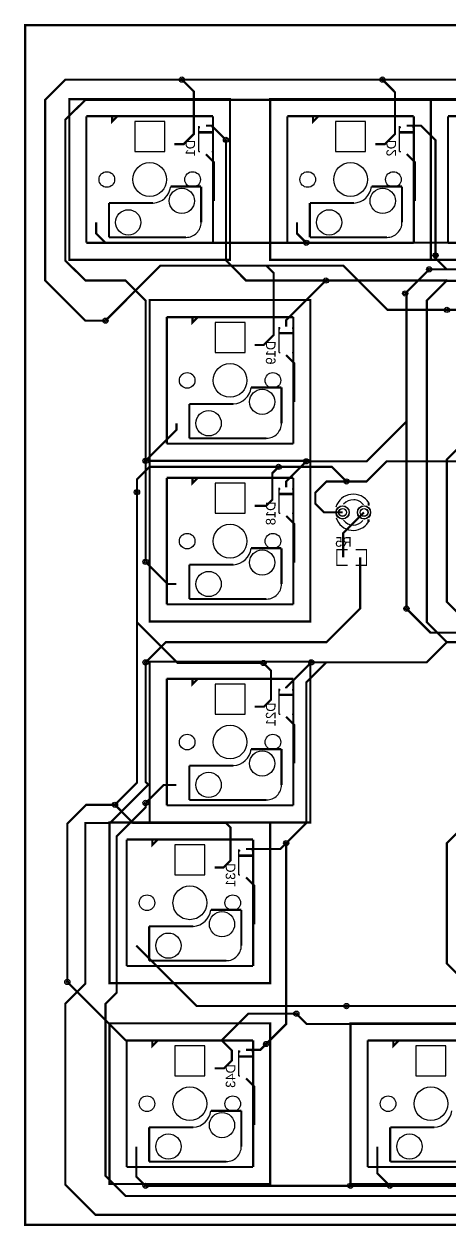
# Model space of a CAD drawing. Extents: x -38 to 13910, y -467 to 6521.
# Drawn here: x 373.9 to 424.4, y 200.2 to 342.7 of the extents above; entities that cross this region are included whole.
import ezdxf

# ---------------------------------------------------------------- set-up
doc = ezdxf.new("R2010")
doc.units = 0
doc.header["$MEASUREMENT"] = 0
for name, color, linetype, true_color in [('BoardOutLine', 6, 'Continuous', 0xff00ff), ('BottomLayer', 5, 'Continuous', 0x0000ff), ('BottomSilkLayer', 7, 'Continuous', 0x66cc33), ('BottomSolderMaskLayer', 7, 'Continuous', 0xaa00ff), ('Document', 7, 'Continuous', 0xffffff), ('Hole', 7, 'Continuous', 0x222222), ('Multi-Layer', 7, 'Continuous', 0xc0c0c0), ('TopLayer', 1, 'Continuous', 0xff0000), ('TopSilkLayer', 7, 'Continuous', 0xffcc00), ('TopSolderMaskLayer', 7, 'Continuous', 0x800080)]:
    doc.layers.add(name, color=color, linetype=linetype, true_color=true_color)

msp = doc.modelspace()

# ---------------------------------------------------------------- linework, layer by layer
at = {"layer": 'BoardOutLine', "const_width": 0.254000508001016}
msp.add_lwpolyline([(373.9818182233721, 340.834820651231), (373.9818182233721, 342.5315440446777), (728.7976678550714, 342.5315440446777), (728.7976678550714, 200.3369796555489), (373.9818182233721, 200.3369796555489), (373.9818182233721, 340.834820651231)], close=True, dxfattribs=at)
at = {"layer": 'BottomLayer', "const_width": 0.254000508001016}
for points in [[(392.5690419978196, 336.0726159268215), (393.989082637901, 334.6525752867403), (393.989082637901, 329.6302486420868), (392.7854758306871, 328.4266418348734), (391.672699605135, 328.4266418348734)], [(416.3434895467146, 336.0726159268215), (417.8411019419395, 334.5750035315968), (417.8411019419395, 329.6302486420868), (416.6374951347259, 328.4266418348734), (415.484993229722, 328.4266418348734)], [(397.793756247248, 328.9286992389882), (396.1012492622342, 330.621206224002), (395.4123490844338, 330.621206224002)], [(422.6414575426509, 315.2290294396485), (422.6414575426509, 328.8802105420109), (420.9004364606085, 330.6212316240531), (419.2253793104942, 330.6212316240531)], [(395.4123490844338, 327.2363954543805), (396.3717090031537, 326.2770355356608), (396.3717090031537, 321.6956283728464)], [(419.225404710545, 327.2363954543805), (420.1840026277409, 326.2777975371846), (420.1840026277409, 321.6956283728464)], [(407.3193848985054, 316.7301724419344), (383.5059228715813, 316.7301724419344), (382.4016810630976, 317.8344142504181), (382.4016810630976, 319.1556232928363)], [(407.3193848985054, 316.7301724419344), (406.2139746876851, 317.835582652755), (406.2139746876851, 319.1556232928363)], [(423.9916226429809, 308.7784833385563), (416.9410257417871, 308.7784833385563), (411.6905812408979, 314.0289278394453), (411.6905812408979, 314.0289278394453), (390.0379015355388, 314.0289278394453), (383.5059228715813, 307.496949175488)], [(402.5639873877105, 314.0289278394453), (403.4398827395009, 313.1530324876546), (403.4398827395009, 305.7782293380483), (402.2754936107228, 304.6138402092699), (401.1974646546651, 304.6138402092699)], [(421.8914448426253, 313.5788897393691), (419.0412035421427, 310.7286484388865), (419.0412035421427, 310.7286484388865)], [(409.6449627496611, 312.2597635011166), (404.9376221349798, 307.5524228864354), (404.9376221349798, 306.808150597891)], [(404.9376221349798, 303.4233398282693), (405.8964740526837, 302.4644879105654), (405.8964740526837, 297.8828267472431)], [(388.2685339968036, 290.8899895615687), (391.9264461126279, 294.5479016773929), (391.9264461126279, 295.342821667233)], [(407.3189784976926, 290.8278102372101), (404.9376221349798, 288.4464538744974), (404.9376221349798, 287.7576044967986)], [(441.8431339460035, 290.9262608341114), (441.744073747883, 290.8272006359909), (416.8444039485435, 290.8272006359909), (414.4618791834939, 288.4472158760213), (412.0818944235245, 288.4472158760213)], [(404.0399335396025, 290.1769085354069), (399.989590638917, 290.1769085354069), (393.3890318377992, 290.1769085354069), (388.738638137012, 290.1769085354069), (387.238511136758, 288.6767815351527), (387.238511136758, 287.1766545348987)], [(404.0399335396025, 290.1769085354069), (403.2898700394758, 289.4268450352797), (403.2898700394758, 286.2765783347463), (402.5773478144313, 285.5640561097021), (401.1974646546651, 285.5640561097021)], [(412.0815896229149, 288.4465046745991), (409.7002840603036, 288.4465046745991), (408.3903018403391, 287.1365224546346), (408.3903018403391, 285.8265402346701), (409.4401875401106, 284.7766545348986), (411.6206295009947, 284.7766545348986)], [(414.1606345810048, 284.7766545348986), (411.6963216523789, 282.3123416062729), (411.6963216523789, 279.4355318526532)], [(404.9376221349798, 284.3727937271772), (405.8964740526837, 283.4139418094733), (405.8964740526837, 278.833042647675)], [(388.2685339968036, 267.0147546110989), (390.6498395594149, 269.3960601737099), (409.7002840603036, 269.3960601737099), (413.6965756528868, 273.3923517662934), (413.6965756528868, 279.4355318526532)], [(388.2685339968036, 278.9212824241545), (390.8967788532932, 276.2930375676647), (391.9264461126279, 276.2930375676647)], [(419.1912162421679, 273.3754861325619), (422.0414575426507, 270.5252448320794), (426.5418385434127, 270.5252448320794)], [(402.2397811392977, 266.9249400314698), (403.1398573394501, 266.0248638313174), (403.1398573394501, 262.5745717307332), (402.3167940933238, 261.7515084846068), (401.1974646546651, 261.7515084846068)], [(407.9109520816396, 267.0146530108957), (404.9376221349798, 264.0413230642359), (404.9376221349798, 263.9445488706874)], [(404.9376221349798, 260.5597381010657), (405.8964740526837, 259.600886183362), (405.8964740526837, 255.0204950225798)], [(388.2685339968036, 250.3456156728209), (390.4034082665521, 252.4804899425694), (391.9264461126279, 252.4804899425694)], [(384.6351075299506, 250.123517628625), (386.7943150483657, 247.9643101102099), (397.793756247248, 247.9643101102099), (398.3394509386374, 247.4186154188203), (398.3394509386374, 243.5229588275074), (397.5179624956606, 242.7014703845305), (396.4352091301539, 242.7014703845305)], [(404.9376729350815, 245.5830045475986), (404.248671157078, 244.8940027695953), (400.1751126099607, 244.8940027695953)], [(400.1751126099607, 241.5091919999736), (401.1342185281728, 240.5500860817617), (401.1342185281728, 235.9704569225037)], [(412.0815896229149, 226.2714983245864), (394.3231441060238, 226.2714983245864), (387.1641905881168, 233.4304518424933)], [(378.9878126353608, 229.1217396250688), (385.8883968365292, 222.2211554239004), (397.2893620384598, 222.2211554239004), (398.489463638663, 221.0210538236972), (398.489463638663, 219.820952223494), (397.5574341746037, 218.8889227594352), (396.4352091301539, 218.8889227594352)], [(397.2889048375453, 222.2216634249166), (400.4385111367578, 225.3712697241292), (406.1408225413807, 225.3712697241292)], [(402.5563673724703, 221.7699489214874), (401.8673655944667, 221.0809471434841), (400.1751126099607, 221.0809471434841)], [(400.1751126099607, 217.6961363738624), (401.1342185281728, 216.7370304556505), (401.1342185281728, 212.1579092974084)], [(388.2685339968036, 204.9696949209795), (387.1641905881168, 206.0740383296663), (387.1641905881168, 209.6179042173981)], [(417.2230933059222, 204.9696949209795), (415.7389937377231, 206.4537944891786), (415.7389937377231, 209.6179042173981)]]:
    msp.add_lwpolyline(points, dxfattribs=at)
at = {"layer": 'BottomSilkLayer', "const_width": 0.254000508001016}
for points in [[(384.3065832729021, 331.7287754391405), (384.9415845429046, 331.7287754391405), (384.3065832729021, 331.0937741691382), (384.3065832729021, 331.7287754391405)], [(408.1190038977436, 331.7287754391405), (408.7540051677461, 331.7287754391405), (408.1190038977436, 331.0937741691382), (408.1190038977436, 331.7287754391405)], [(393.8315515228387, 307.9158722133341), (394.4665527928412, 307.9158722133341), (393.8315515228387, 307.2808709433316), (393.8315515228387, 307.9158722133341)], [(393.8315515228387, 288.8660627137151), (394.4665527928412, 288.8660627137151), (393.8315515228387, 288.2310614437124), (393.8315515228387, 288.8660627137151)], [(393.8315515228387, 265.0535658887216), (394.4665527928412, 265.0535658887216), (393.8315515228387, 264.4185646187188), (393.8315515228387, 265.0535658887216)], [(389.069092797921, 246.0034769885438), (389.7040940679237, 246.0034769885438), (389.069092797921, 245.368475718541), (389.069092797921, 246.0034769885438)], [(389.069092797921, 222.1910309636514), (389.7040940679237, 222.1910309636514), (389.069092797921, 221.5560296936492), (389.069092797921, 222.1910309636514)], [(417.6439975477308, 222.1910309636514), (418.2789988177333, 222.1910309636514), (417.6439975477308, 221.5560296936492), (417.6439975477308, 222.1910309636514)]]:
    msp.add_lwpolyline(points, close=True, dxfattribs=at)
at = {"layer": 'BottomSilkLayer'}
for points, const_width in [([(394.6573071743501, 330.5087093990085), (394.546258152252, 330.5087093990085), (394.546258152252, 330.3348714513327)], 0.152), ([(394.6573071743501, 330.5087093990085), (394.6573071743501, 330.5087093990085), (394.6573071743501, 330.3348714513327)], 0.152), ([(396.167594194924, 330.5087093990085), (396.167594194924, 330.5087093990085), (396.167594194924, 330.3348714513327)], 0.152), ([(396.2786432170219, 330.3348714513327), (396.2786432170219, 330.5087093990085), (396.167594194924, 330.5087093990085)], 0.152), ([(418.4703628004611, 330.5087093990085), (418.359313778363, 330.5087093990085), (418.359313778363, 330.3348714513327)], 0.152), ([(418.4703628004611, 330.5087093990085), (418.4703628004611, 330.5087093990085), (418.4703628004611, 330.3348714513327)], 0.152), ([(419.9806498210351, 330.5087093990085), (419.9806498210351, 330.5087093990085), (419.9806498210351, 330.3348714513327)], 0.152), ([(420.0916988431334, 330.3348714513327), (420.0916988431334, 330.5087093990085), (419.9806498210351, 330.5087093990085)], 0.152), ([(394.546258152252, 330.3348714513327), (394.546258152252, 330.3348714513327), (394.546258152252, 327.5225270266437)], 0.1524003048006096), ([(394.546258152252, 329.8987017789932), (394.546258152252, 329.8987017789932), (396.2786432170219, 329.8987017789932)], 0.1524003048006096), ([(394.546258152252, 330.3348714513327), (394.546258152252, 330.3348714513327), (394.6573071743501, 330.3348714513327)], 0.152), ([(394.546258152252, 329.7558264932427), (394.546258152252, 329.7558264932427), (396.2786432170219, 329.7558264932427)], 0.152), ([(396.167594194924, 330.3348714513327), (396.167594194924, 330.3348714513327), (396.2786432170219, 330.3348714513327)], 0.152), ([(396.2786432170219, 330.3348714513327), (396.2786432170219, 330.3348714513327), (396.2786432170219, 327.5225270266437)], 0.1524003048006096), ([(418.359313778363, 330.3348714513327), (418.359313778363, 330.3348714513327), (418.359313778363, 327.5225270266437)], 0.1524003048006096), ([(418.359313778363, 329.8987017789932), (418.359313778363, 329.8987017789932), (420.0916988431334, 329.8987017789932)], 0.1524003048006096), ([(418.359313778363, 330.3348714513327), (418.359313778363, 330.3348714513327), (418.4703628004611, 330.3348714513327)], 0.152), ([(418.359313778363, 329.7558264932427), (418.359313778363, 329.7558264932427), (420.0916988431334, 329.7558264932427)], 0.152), ([(419.9806498210351, 330.3348714513327), (419.9806498210351, 330.3348714513327), (420.0916988431334, 330.3348714513327)], 0.152), ([(420.0916988431334, 330.3348714513327), (420.0916988431334, 330.3348714513327), (420.0916988431334, 327.5225270266437)], 0.1524003048006096), ([(394.546258152252, 327.5225270266437), (394.546258152252, 327.5225270266437), (394.7142540882437, 327.5225270266437)], 0.1524003048006096), ([(396.2786432170219, 327.5225270266437), (396.2786432170219, 327.5225270266437), (396.11064728103, 327.5225270266437)], 0.1524003048006096), ([(418.359313778363, 327.5225270266437), (418.359313778363, 327.5225270266437), (418.5273097143552, 327.5225270266437)], 0.1524003048006096), ([(420.0916988431334, 327.5225270266437), (420.0916988431334, 327.5225270266437), (419.9237029071414, 327.5225270266437)], 0.1524003048006096), ([(404.0714804026964, 306.5218158252214), (404.0714804026964, 306.5218158252214), (404.0714804026964, 303.7094714005325)], 0.1524003048006096), ([(404.1825294247944, 306.6956537728972), (404.0714804026964, 306.6956537728972), (404.0714804026964, 306.5218158252214)], 0.152), ([(404.0714804026964, 306.5218158252214), (404.0714804026964, 306.5218158252214), (404.1825294247944, 306.5218158252214)], 0.152), ([(404.1825294247944, 306.6956537728972), (404.1825294247944, 306.6956537728972), (404.1825294247944, 306.5218158252214)], 0.152), ([(405.6928164453684, 306.6956537728972), (405.6928164453684, 306.6956537728972), (405.6928164453684, 306.5218158252214)], 0.152), ([(405.8038654674665, 306.5218158252214), (405.8038654674665, 306.6956537728972), (405.6928164453684, 306.6956537728972)], 0.152), ([(405.6928164453684, 306.5218158252214), (405.6928164453684, 306.5218158252214), (405.8038654674665, 306.5218158252214)], 0.152), ([(405.8038654674665, 306.5218158252214), (405.8038654674665, 306.5218158252214), (405.8038654674665, 303.7094714005325)], 0.1524003048006096), ([(404.0714804026964, 306.085646152882), (404.0714804026964, 306.085646152882), (405.8038654674665, 306.085646152882)], 0.1524003048006096), ([(404.0714804026964, 305.9427708671315), (404.0714804026964, 305.9427708671315), (405.8038654674665, 305.9427708671315)], 0.152), ([(404.0714804026964, 303.7094714005325), (404.0714804026964, 303.7094714005325), (404.2394763386883, 303.7094714005325)], 0.1524003048006096), ([(405.8038654674665, 303.7094714005325), (405.8038654674665, 303.7094714005325), (405.6358695314748, 303.7094714005325)], 0.1524003048006096), ([(404.0714804026964, 287.4713713243323), (404.0714804026964, 287.4713713243323), (404.0714804026964, 284.6590268996433)], 0.1524003048006096), ([(404.0714804026964, 287.0352016519928), (404.0714804026964, 287.0352016519928), (405.8038654674665, 287.0352016519928)], 0.1524003048006096), ([(404.1825294247944, 287.6452092720083), (404.0714804026964, 287.6452092720083), (404.0714804026964, 287.4713713243323)], 0.152), ([(404.0714804026964, 287.4713713243323), (404.0714804026964, 287.4713713243323), (404.1825294247944, 287.4713713243323)], 0.152), ([(404.0714804026964, 286.8923263662423), (404.0714804026964, 286.8923263662423), (405.8038654674665, 286.8923263662423)], 0.152), ([(404.1825294247944, 287.6452092720083), (404.1825294247944, 287.6452092720083), (404.1825294247944, 287.4713713243323)], 0.152), ([(405.6928164453684, 287.6452092720083), (405.6928164453684, 287.6452092720083), (405.6928164453684, 287.4713713243323)], 0.152), ([(405.8038654674665, 287.4713713243323), (405.8038654674665, 287.6452092720083), (405.6928164453684, 287.6452092720083)], 0.152), ([(405.6928164453684, 287.4713713243323), (405.6928164453684, 287.4713713243323), (405.8038654674665, 287.4713713243323)], 0.152), ([(405.8038654674665, 287.4713713243323), (405.8038654674665, 287.4713713243323), (405.8038654674665, 284.6590268996433)], 0.1524003048006096), ([(404.0714804026964, 284.6590268996433), (404.0714804026964, 284.6590268996433), (404.2394763386883, 284.6590268996433)], 0.1524003048006096), ([(405.8038654674665, 284.6590268996433), (405.8038654674665, 284.6590268996433), (405.6358695314748, 284.6590268996433)], 0.1524003048006096), ([(412.2202231001818, 278.5184376184648), (410.9352853303062, 278.5184376184648), (410.9352853303062, 280.3526260868418), (412.2202231001818, 280.3526260868418)], 0.1524003048006096), ([(413.1726234049825, 278.5184376184648), (414.457561174858, 278.5184376184648), (414.457561174858, 280.3526260868418), (413.1726234049825, 280.3526260868418)], 0.1524003048006096), ([(404.0714804026964, 263.658315698221), (404.0714804026964, 263.658315698221), (404.0714804026964, 260.8459712735321)], 0.1524003048006096), ([(404.1825294247944, 263.8321536458971), (404.0714804026964, 263.8321536458971), (404.0714804026964, 263.658315698221)], 0.152), ([(404.0714804026964, 263.658315698221), (404.0714804026964, 263.658315698221), (404.1825294247944, 263.658315698221)], 0.152), ([(404.1825294247944, 263.8321536458971), (404.1825294247944, 263.8321536458971), (404.1825294247944, 263.658315698221)], 0.152), ([(405.6928164453684, 263.8321536458971), (405.6928164453684, 263.8321536458971), (405.6928164453684, 263.658315698221)], 0.152), ([(405.8038654674665, 263.658315698221), (405.8038654674665, 263.8321536458971), (405.6928164453684, 263.8321536458971)], 0.152), ([(405.6928164453684, 263.658315698221), (405.6928164453684, 263.658315698221), (405.8038654674665, 263.658315698221)], 0.152), ([(405.8038654674665, 263.658315698221), (405.8038654674665, 263.658315698221), (405.8038654674665, 260.8459712735321)], 0.1524003048006096), ([(404.0714804026964, 263.2221460258816), (404.0714804026964, 263.2221460258816), (405.8038654674665, 263.2221460258816)], 0.1524003048006096), ([(404.0714804026964, 263.0792707401311), (404.0714804026964, 263.0792707401311), (405.8038654674665, 263.0792707401311)], 0.152), ([(404.0714804026964, 260.8459712735321), (404.0714804026964, 260.8459712735321), (404.2394763386883, 260.8459712735321)], 0.1524003048006096), ([(405.8038654674665, 260.8459712735321), (405.8038654674665, 260.8459712735321), (405.6358695314748, 260.8459712735321)], 0.1524003048006096), ([(399.3088692774741, 244.6078711973319), (399.3088692774741, 244.6078711973319), (399.3088692774741, 241.7955267726431)], 0.1524003048006096), ([(399.3088692774741, 244.1717015249926), (399.3088692774741, 244.1717015249926), (401.0412543422442, 244.1717015249926)], 0.1524003048006096), ([(399.4199182995721, 244.7817091450079), (399.3088692774741, 244.7817091450079), (399.3088692774741, 244.6078711973319)], 0.152), ([(399.3088692774741, 244.6078711973319), (399.3088692774741, 244.6078711973319), (399.4199182995721, 244.6078711973319)], 0.152), ([(399.3088692774741, 244.0288262392421), (399.3088692774741, 244.0288262392421), (401.0412543422442, 244.0288262392421)], 0.152), ([(399.4199182995721, 244.7817091450079), (399.4199182995721, 244.7817091450079), (399.4199182995721, 244.6078711973319)], 0.152), ([(400.9302053201463, 244.7817091450079), (400.9302053201463, 244.7817091450079), (400.9302053201463, 244.6078711973319)], 0.152), ([(401.0412543422442, 244.6078711973319), (401.0412543422442, 244.7817091450079), (400.9302053201463, 244.7817091450079)], 0.152), ([(400.9302053201463, 244.6078711973319), (400.9302053201463, 244.6078711973319), (401.0412543422442, 244.6078711973319)], 0.152), ([(401.0412543422442, 244.6078711973319), (401.0412543422442, 244.6078711973319), (401.0412543422442, 241.7955267726431)], 0.1524003048006096), ([(399.3088692774741, 241.7955267726431), (399.3088692774741, 241.7955267726431), (399.476865213466, 241.7955267726431)], 0.1524003048006096), ([(401.0412543422442, 241.7955267726431), (401.0412543422442, 241.7955267726431), (400.8732584062523, 241.7955267726431)], 0.1524003048006096), ([(399.3088692774741, 220.7948155712206), (399.3088692774741, 220.7948155712206), (399.3088692774741, 217.9824711465319)], 0.1524003048006096), ([(399.4199182995721, 220.9686535188966), (399.3088692774741, 220.9686535188966), (399.3088692774741, 220.7948155712206)], 0.152), ([(399.3088692774741, 220.7948155712206), (399.3088692774741, 220.7948155712206), (399.4199182995721, 220.7948155712206)], 0.152), ([(399.4199182995721, 220.9686535188966), (399.4199182995721, 220.9686535188966), (399.4199182995721, 220.7948155712206)], 0.152), ([(400.9302053201463, 220.9686535188966), (400.9302053201463, 220.9686535188966), (400.9302053201463, 220.7948155712206)], 0.152), ([(401.0412543422442, 220.7948155712206), (401.0412543422442, 220.9686535188966), (400.9302053201463, 220.9686535188966)], 0.152), ([(400.9302053201463, 220.7948155712206), (400.9302053201463, 220.7948155712206), (401.0412543422442, 220.7948155712206)], 0.152), ([(401.0412543422442, 220.7948155712206), (401.0412543422442, 220.7948155712206), (401.0412543422442, 217.9824711465319)], 0.1524003048006096), ([(399.3088692774741, 220.3586458988814), (399.3088692774741, 220.3586458988814), (401.0412543422442, 220.3586458988814)], 0.1524003048006096), ([(399.3088692774741, 220.2157706131309), (399.3088692774741, 220.2157706131309), (401.0412543422442, 220.2157706131309)], 0.152), ([(399.3088692774741, 217.9824711465319), (399.3088692774741, 217.9824711465319), (399.476865213466, 217.9824711465319)], 0.1524003048006096), ([(401.0412543422442, 217.9824711465319), (401.0412543422442, 217.9824711465319), (400.8732584062523, 217.9824711465319)], 0.1524003048006096)]:
    msp.add_lwpolyline(points, dxfattribs=dict(at, const_width=const_width))
at = {"layer": 'BottomSolderMaskLayer'}
for centre, radius in [((411.6206295009947, 284.7766545348986), 0.7874015748031498), ((411.6206803010962, 284.7764513344923), 0.4724409448818898), ((414.1606345810048, 284.7766545348986), 0.7874015748031498), ((414.1606853811063, 284.7764513344923), 0.4724409448818898)]:
    msp.add_circle(centre, radius, dxfattribs=at)
at = {"layer": 'Document', "const_width": 0.254000508001016}
for points in [[(398.276611212958, 314.7107414030725), (379.2265731128819, 314.7107414030725), (379.2265731128819, 333.7607795031486), (398.276611212958, 333.7607795031486)], [(398.276611212958, 333.7607795031486), (398.276611212958, 333.7607795031486), (398.276611212958, 314.7107414030725)], [(422.0890318377994, 314.7107414030725), (403.0389937377231, 314.7107414030725), (403.0389937377231, 333.7607795031486), (422.0890318377994, 333.7607795031486)], [(441.1390445378247, 314.7107414030725), (422.0890064377486, 314.7107414030725), (422.0890064377486, 333.7607795031486), (441.1390445378247, 333.7607795031486)], [(422.0890318377994, 333.7607795031486), (422.0890318377994, 333.7607795031486), (422.0890318377994, 314.7107414030725)], [(391.2407717412789, 323.3976349768598), (391.2407717412789, 323.3976349768598), (394.8476297549951, 323.3976349768598)], [(394.8476297549951, 323.3976349768598), (394.8476297549951, 323.3976349768598), (394.8476297549951, 319.1558264932428)], [(415.0531923661204, 323.3976349768598), (415.0531923661204, 323.3976349768598), (418.6600503798363, 323.3976349768598)], [(418.6600503798363, 323.3976349768598), (418.6600503798363, 323.3976349768598), (418.6600503798363, 319.1558264932428)], [(383.9255571108497, 321.4418310652518), (383.9255571108497, 321.4418310652518), (383.9255571108497, 317.3778229372356)], [(383.9255571108497, 321.4418310652518), (383.9255571108497, 321.4418310652518), (389.1579929757215, 321.4418310652518)], [(407.7379777356912, 321.4418310652518), (407.7379777356912, 321.4418310652518), (407.7379777356912, 317.3778229372356)], [(407.7379777356912, 321.4418310652518), (407.7379777356912, 321.4418310652518), (412.9704136005628, 321.4418310652518)], [(393.0696261989879, 317.3778229372356), (393.0696261989879, 317.3778229372356), (383.9256079109514, 317.3778229372356)], [(416.8820468238291, 317.3778229372356), (416.8820468238291, 317.3778229372356), (407.7380285357926, 317.3778229372356)], [(407.8015794628946, 290.8978381772661), (388.7515413628184, 290.8978381772661), (388.7515413628184, 309.9478762773422), (407.8015794628946, 309.9478762773422)], [(407.8015794628946, 309.9478762773422), (407.8015794628946, 309.9478762773422), (407.8015794628946, 290.8978381772661)], [(400.7657399912157, 299.5847317510531), (400.7657399912157, 299.5847317510531), (404.3725980049317, 299.5847317510531)], [(404.3725980049317, 299.5847317510531), (404.3725980049317, 299.5847317510531), (404.3725980049317, 295.3429232674362)], [(393.4505253607863, 297.6289278394452), (393.4505253607863, 297.6289278394452), (393.4505253607863, 293.564919711429)], [(393.4505253607863, 297.6289278394452), (393.4505253607863, 297.6289278394452), (398.6829612256579, 297.6289278394452)], [(402.5945944489245, 293.564919711429), (402.5945944489245, 293.564919711429), (393.450576160888, 293.564919711429)], [(407.8015794628946, 271.8480286776471), (388.7515413628184, 271.8480286776471), (388.7515413628184, 290.8980667777232), (407.8015794628946, 290.8980667777232)], [(407.8015794628946, 290.8980667777232), (407.8015794628946, 290.8980667777232), (407.8015794628946, 271.8480286776471)], [(400.7657399912157, 280.5349222514342), (400.7657399912157, 280.5349222514342), (404.3725980049317, 280.5349222514342)], [(404.3725980049317, 280.5349222514342), (404.3725980049317, 280.5349222514342), (404.3725980049317, 276.293113767817)], [(393.4505253607863, 278.5791183398264), (393.4505253607863, 278.5791183398264), (393.4505253607863, 274.51511021181)], [(393.4505253607863, 278.5791183398264), (393.4505253607863, 278.5791183398264), (398.6829612256579, 278.5791183398264)], [(402.5945944489245, 274.51511021181), (402.5945944489245, 274.51511021181), (393.450576160888, 274.51511021181)], [(407.8015794628946, 248.0355318526533), (388.7515413628184, 248.0355318526533), (388.7515413628184, 267.0855699527297), (407.8015794628946, 267.0855699527297)], [(407.8015794628946, 267.0855699527297), (407.8015794628946, 267.0855699527297), (407.8015794628946, 248.0355318526533)], [(400.7657399912157, 256.7224254264406), (400.7657399912157, 256.7224254264406), (404.3725980049317, 256.7224254264406)], [(404.3725980049317, 256.7224254264406), (404.3725980049317, 256.7224254264406), (404.3725980049317, 252.4806169428234)], [(393.4505253607863, 254.7666215148329), (393.4505253607863, 254.7666215148329), (393.4505253607863, 250.7026133868164)], [(393.4505253607863, 254.7666215148329), (393.4505253607863, 254.7666215148329), (398.6829612256579, 254.7666215148329)], [(402.5945944489245, 250.7026133868164), (402.5945944489245, 250.7026133868164), (393.450576160888, 250.7026133868164)], [(403.0391207379769, 228.9854429524755), (383.9890826379008, 228.9854429524755), (383.9890826379008, 248.0354810525519), (403.0391207379769, 248.0354810525519)], [(403.0391207379769, 248.0354810525519), (403.0391207379769, 248.0354810525519), (403.0391207379769, 228.9854429524755)], [(396.003281266298, 237.6723365262626), (396.003281266298, 237.6723365262626), (399.6101392800142, 237.6723365262626)], [(399.6101392800142, 237.6723365262626), (399.6101392800142, 237.6723365262626), (399.6101392800142, 233.4305280426456)], [(388.6880666358688, 235.7165326146549), (388.6880666358688, 235.7165326146549), (388.6880666358688, 231.6525244866384)], [(388.6880666358688, 235.7165326146549), (388.6880666358688, 235.7165326146549), (393.9205025007407, 235.7165326146549)], [(397.832135724007, 231.6525244866384), (397.832135724007, 231.6525244866384), (388.6881174359703, 231.6525244866384)], [(403.0391207379769, 205.1729969275834), (383.9890826379008, 205.1729969275834), (383.9890826379008, 224.2230350276595), (403.0391207379769, 224.2230350276595)], [(403.0391207379769, 224.2230350276595), (403.0391207379769, 224.2230350276595), (403.0391207379769, 205.1729969275834)], [(431.6140254877866, 205.1729969275834), (412.5639873877103, 205.1729969275834), (412.5639873877103, 224.2230350276595), (431.6140254877866, 224.2230350276595)], [(396.003281266298, 213.8598905013707), (396.003281266298, 213.8598905013707), (399.6101392800142, 213.8598905013707)], [(399.6101392800142, 213.8598905013707), (399.6101392800142, 213.8598905013707), (399.6101392800142, 209.6180820177537)], [(388.6880666358688, 211.9040865897628), (388.6880666358688, 211.9040865897628), (388.6880666358688, 207.8400784617465)], [(388.6880666358688, 211.9040865897628), (388.6880666358688, 211.9040865897628), (393.9205025007407, 211.9040865897628)], [(417.2629713856784, 211.9040865897628), (417.2629713856784, 211.9040865897628), (417.2629713856784, 207.8400784617465)], [(417.2629713856784, 211.9040865897628), (417.2629713856784, 211.9040865897628), (422.49540725055, 211.9040865897628)], [(397.832135724007, 207.8400784617465), (397.832135724007, 207.8400784617465), (388.6881174359703, 207.8400784617465)], [(426.4070404738166, 207.8400784617465), (426.4070404738166, 207.8400784617465), (417.2630221857801, 207.8400784617465)]]:
    msp.add_lwpolyline(points, dxfattribs=at)
at = {"layer": 'Document'}
for centre, radius, start, end in [((389.0371361071348, 323.6573854834203), 2.218897637795276, 273.1216218796101, 353.2760570889382), ((412.8495567319762, 323.6573854834203), 2.218897637795276, 273.1216218796036, 353.2760570889382), ((393.07818154559, 319.1471695464375), 1.769418338836678, 270, 0.2786779233388987), ((416.8906021704313, 319.1471695464375), 1.769418338836678, 270, 0.2786779233388987), ((398.5621043570716, 299.8444822576137), 2.218897637795276, 273.1216218796101, 353.2760570889513), ((402.6031497955264, 295.3342663206311), 1.769418338836678, 270, 0.2786779233388987), ((398.5621043570716, 280.7946727579947), 2.218897637795276, 273.1216218796101, 353.2760570889513), ((402.6031497955264, 276.2844568210121), 1.769418338836678, 270, 0.2786779233388987), ((398.5621043570716, 256.9821759330009), 2.218897637795276, 273.1216218796101, 353.2760570889513), ((402.6031497955264, 252.4719599960185), 1.769418338836678, 270, 0.2786779233388987), ((393.7996456321537, 237.9320870328233), 2.218897637795276, 273.1216218796101, 353.2760570889513), ((397.840691070609, 233.4218710958407), 1.769418338836678, 270, 0.2786779233388987), ((393.7996456321537, 214.1196410079312), 2.218897637795276, 273.1216218796101, 353.2760570889382), ((422.3745503819634, 214.1196410079312), 2.218897637795276, 273.1216218796101, 353.2760570889382), ((397.840691070609, 209.6094250709486), 1.769418338836678, 270, 0.2786779233388987)]:
    msp.add_arc(centre, radius, start, end, dxfattribs=at)
at = {"layer": 'Hole'}
for centre in [(392.5690673978704, 336.0725651267198), (416.3435149467655, 336.0725651267198), (397.7938578474511, 328.9288008391914), (407.3193848985054, 316.7301724419344), (422.6414575426509, 315.2290294396485), (421.8913940425236, 313.5787881391659), (409.6450135497628, 312.2597635011166), (419.0412543422444, 310.7286484388865), (423.9917242431841, 308.7784325384548), (383.5058212713782, 307.4969999755895), (388.2685847969053, 290.8899387614672), (407.3188768974892, 290.8277086370069), (404.0399843397042, 290.1769593355084), (412.0816404230163, 288.4464538744974), (387.2386127369612, 287.1767053350002), (388.2685847969053, 278.9211808239513), (419.1911146419648, 273.3755877327651), (388.2685847969053, 267.0146530108957), (402.2398827395009, 266.9249908315714), (407.9109520816396, 267.0146530108957), (384.6351075299506, 250.1236192288281), (388.2685847969053, 250.3456156728209), (404.9376221349798, 245.583106147802), (378.9879142355639, 229.121841225272), (406.1408225413807, 225.3712697241292), (412.0816404230163, 226.2714475244848), (402.5563673724703, 221.7700505216908), (388.2685847969053, 204.9696949209795), (412.5411273419902, 204.9696949209795), (417.2231187059731, 204.9696949209795)]:
    msp.add_circle(centre, 0.15499110998222, dxfattribs=at)
at = {"layer": 'Multi-Layer'}
for points in [[(390.5295957189269, 331.0937741691382), (386.9735886069127, 331.0937741691382), (386.9735886069127, 327.5377670571238), (390.5295957189269, 327.5377670571238)], [(414.3420163437684, 331.0937741691382), (410.7860092317542, 331.0937741691382), (410.7860092317542, 327.5377670571238), (414.3420163437684, 327.5377670571238)], [(400.0545639688635, 307.2808709433316), (396.4985568568493, 307.2808709433316), (396.4985568568493, 303.7248638313172), (400.0545639688635, 303.7248638313172)], [(400.0545639688635, 288.2310614437124), (396.4985568568493, 288.2310614437124), (396.4985568568493, 284.6750543316984), (400.0545639688635, 284.6750543316984)], [(400.0545639688635, 264.4185646187188), (396.4985568568493, 264.4185646187188), (396.4985568568493, 260.8625575067047), (400.0545639688635, 260.8625575067047)], [(395.292105243946, 245.368475718541), (391.7360981319318, 245.368475718541), (391.7360981319318, 241.8124686065269), (395.292105243946, 241.8124686065269)], [(395.292105243946, 221.5560296936492), (391.7360981319318, 221.5560296936492), (391.7360981319318, 218.0000225816348), (395.292105243946, 218.0000225816348)], [(423.8670099937556, 221.5560296936492), (420.3110028817414, 221.5560296936492), (420.3110028817414, 218.0000225816348), (423.8670099937556, 218.0000225816348)]]:
    msp.add_lwpolyline(points, close=True, dxfattribs=at)
for centre, radius in [((392.5690673978704, 336.0725651267198), 0.3100076200152401), ((416.3435149467655, 336.0725651267198), 0.3100076200152401), ((397.7938578474511, 328.9288008391914), 0.3100076200152401), ((388.7516937631233, 324.2356334528565), 2), ((412.5639873877103, 324.2356334528565), 2), ((383.6716836031028, 324.2356334528565), 0.9249936499873002), ((393.8317039231436, 324.2356334528565), 0.9249936499873002), ((407.48397722769, 324.2356334528565), 0.9249936499873002), ((417.6439975477308, 324.2356334528565), 0.9249936499873002), ((392.5617013831384, 321.6956283728464), 1.5), ((416.3739950077256, 321.6956283728464), 1.5), ((386.2116886831132, 319.1556232928363), 1.5), ((410.0239823077002, 319.1556232928363), 1.5), ((407.3193848985054, 316.7301724419344), 0.3100076200152401), ((422.6414575426509, 315.2290294396485), 0.3100076200152401), ((421.8913940425236, 313.5787881391659), 0.3100076200152401), ((409.6450135497628, 312.2597635011166), 0.3100076200152401), ((419.0412543422444, 310.7286484388865), 0.3100076200152401), ((383.5058212713782, 307.4969999755895), 0.3100076200152401), ((423.9917242431841, 308.7784325384548), 0.3100076200152401), ((398.2764588126533, 300.4228318272533), 2), ((393.1964486526329, 300.4228318272533), 0.9249936499873002), ((403.3564689726736, 300.4228318272533), 0.9249936499873002), ((402.0864664326684, 297.8828267472431), 1.5), ((395.7364537326432, 295.342821667233), 1.5), ((388.2685847969053, 290.8899387614672), 0.3100076200152401), ((407.3188768974892, 290.8277086370069), 0.3100076200152401), ((404.0399843397042, 290.1769593355084), 0.3100076200152401), ((412.0816404230163, 288.4464538744974), 0.3100076200152401), ((387.2386127369612, 287.1767053350002), 0.3100076200152401), ((411.6206295009947, 284.7766545348986), 0.7620015240030481), ((411.6206803010962, 284.7764513344923), 0.4572009144018289), ((414.1606345810048, 284.7766545348986), 0.7620015240030481), ((414.1606853811063, 284.7764513344923), 0.4572009144018289), ((393.1964486526329, 281.3730477276852), 0.9249936499873002), ((398.2764588126533, 281.3730477276852), 2), ((403.3564689726736, 281.3730477276852), 0.9249936499873002), ((388.2685847969053, 278.9211808239513), 0.3100076200152401), ((402.0864664326684, 278.833042647675), 1.5), ((395.7364537326432, 276.2930375676647), 1.5), ((419.1911146419648, 273.3755877327651), 0.3100076200152401), ((388.2685847969053, 267.0146530108957), 0.3100076200152401), ((402.2398827395009, 266.9249908315714), 0.3100076200152401), ((407.9109520816396, 267.0146530108957), 0.3100076200152401), ((398.2764588126533, 257.5605001025899), 2), ((393.1964486526329, 257.5605001025899), 0.9249936499873002), ((403.3564689726736, 257.5605001025899), 0.9249936499873002), ((402.0864664326684, 255.0204950225798), 1.5), ((395.7364537326432, 252.4804899425694), 1.5), ((384.6351075299506, 250.1236192288281), 0.3100076200152401), ((388.2685847969053, 250.3456156728209), 0.3100076200152401), ((404.9376221349798, 245.583106147802), 0.3100076200152401), ((388.4341931281219, 238.5104620025136), 0.9249936499873002), ((393.5142032881422, 238.5104620025136), 2), ((398.5942134481627, 238.5104620025136), 0.9249936499873002), ((397.3242109081575, 235.9704569225037), 1.5), ((390.9741982081321, 233.4304518424933), 1.5), ((378.9879142355639, 229.121841225272), 0.3100076200152401), ((412.0816404230163, 226.2714475244848), 0.3100076200152401), ((406.1408225413807, 225.3712697241292), 0.3100076200152401), ((402.5563673724703, 221.7700505216908), 0.3100076200152401), ((393.5142032881422, 214.6979143774186), 2), ((422.0890064377486, 214.6979143774186), 2), ((388.4341931281219, 214.6979143774186), 0.9249936499873002), ((398.5942134481627, 214.6979143774186), 0.9249936499873002), ((417.0089962777281, 214.6979143774186), 0.9249936499873002), ((397.3242109081575, 212.1579092974084), 1.5), ((390.9741982081321, 209.6179042173981), 1.5), ((419.5490013577385, 209.6179042173981), 1.5), ((388.2685847969053, 204.9696949209795), 0.3100076200152401), ((412.5411273419902, 204.9696949209795), 0.3100076200152401), ((417.2231187059731, 204.9696949209795), 0.3100076200152401)]:
    msp.add_circle(centre, radius, dxfattribs=at)
at = {"layer": 'TopLayer', "const_width": 0.254000508001016}
for points in [[(383.5059228715813, 307.496949175488), (381.1246173089703, 307.496949175488), (378.743311746359, 309.8782547380993), (376.3620061837478, 312.2595603007103), (376.3620061837478, 312.2595603007103), (376.3620061837478, 333.6913103642105), (378.743311746359, 336.0726159268215), (378.743311746359, 336.0726159268215), (443.0385619368594, 336.0726159268215), (495.4272843143042, 336.0726159268215)], [(690.4141270879898, 314.9290548396993), (689.2140254877866, 316.1291564399025), (689.2140254877866, 316.1307312430522), (685.9137714872786, 319.2793723403345), (652.5934260465876, 319.4034769885436), (652.5934260465876, 331.3099794015484), (650.2121712840783, 333.6821917459733), (381.1370125337608, 333.6821917459733), (378.743311746359, 331.3099794015484), (378.743311746359, 314.632153645897), (381.1370125337608, 312.2595857007611), (385.8868220333795, 312.2595857007611), (388.2685847969053, 309.8822933461763), (388.2685847969053, 278.9212570241039)], [(423.9894382386121, 312.2597635011166), (400.1748586094529, 312.2597635011166), (397.793756247248, 314.6408658633213), (397.793756247248, 328.9286992389882)], [(688.1639365876088, 313.4289278394451), (688.1639365876088, 315.98971016101), (687.4133396864152, 316.7403070622038), (407.3193594984546, 316.7403070622038)], [(423.9741220079795, 313.5788897393691), (422.6414575426509, 314.9115542046979), (422.6414575426509, 315.2290294396485)], [(670.3124760846879, 313.5788897393691), (638.3597709792775, 313.5788897393691), (567.5537765672887, 313.5788897393691), (421.8914448426253, 313.5788897393691)], [(673.1626665850688, 312.2287754391405), (424.0200706998771, 312.2287754391405), (423.9892604382565, 312.2595857007611), (421.6068880735118, 309.8772133360162), (421.6068880735118, 271.777137135864), (423.986898233532, 269.3946377708653), (650.2121712840783, 269.3946377708653), (652.5934260465876, 267.0147546110989)], [(419.0412035421427, 310.7286484388865), (419.1912162421679, 310.5786357388611), (419.1912162421679, 273.3754861325619)], [(442.1428545454446, 308.7774165364226), (442.1417877433112, 308.7784833385563), (426.9918766434889, 308.7784833385563), (423.9916226429809, 308.7784833385563)], [(720.2657907913172, 306.0773911363719), (721.6170734938828, 304.7261084338065), (721.6170734938828, 262.8744447304791), (723.2680767958893, 261.2234414284726), (723.2680767958893, 224.9216888249673), (724.1672385942129, 224.0225270266437), (724.1672385942129, 206.7708125232148), (718.9170480938319, 201.5206220228338), (382.3231949061253, 201.5206220228338), (378.744327748391, 205.102029185648), (378.744327748391, 226.5320520456937), (381.1243125083606, 228.9145768107433), (381.1243125083606, 247.9646149108194), (384.0300783198923, 247.9646149108194), (388.5893874385106, 252.5239240294377), (388.2693467984293, 252.843964669519), (388.2693467984293, 267.0146530108957)], [(419.1913686424728, 295.5516100848097), (414.4618791834939, 290.8272006359909), (407.3193848985054, 290.8272006359909)], [(674.9628697854753, 294.6772895361687), (674.9628697854753, 294.1475968767834), (673.692257644251, 292.8769847355591), (425.7928418454192, 292.8769847355591), (423.986898233532, 291.0710411236719), (423.986898233532, 274.1698473212844), (426.3694229985815, 271.7771625359146), (674.0249983097322, 271.7771625359146), (675.2619807836973, 270.54018006195), (675.2619807836973, 249.2015973847845), (674.0249983097322, 247.9646149108194), (426.3694229985815, 247.9646149108194), (423.986898233532, 245.5820901457701), (423.986898233532, 231.2945615707129), (426.3694229985815, 228.9145768107433), (655.460101179938, 228.9704569225034)], [(412.0815896229149, 288.4465046745991), (410.3511857621072, 290.1769085354069), (404.0399335396025, 290.1769085354069)], [(387.238511136758, 287.1766545348987), (387.238511136758, 252.726921235432), (384.6351075299506, 250.123517628625), (381.2380031357418, 250.123517628625), (378.9878126353608, 247.873327128244), (378.9878126353608, 229.1217396250688)], [(387.238511136758, 271.756918695427), (392.070489800715, 266.9249400314698), (402.2397811392977, 266.9249400314698)], [(423.986898233532, 269.3946377708653), (423.9866950331257, 269.3946377708653), (421.6068118733594, 267.0147546110989), (407.9109520816396, 267.0146530108957)], [(409.7367585332527, 267.0146784109465), (409.7002078601513, 267.0146784109465), (407.3189784976926, 264.6334490484878), (407.3189784976926, 247.9643101102099), (407.3189784976926, 247.9643101102099), (404.9376729350815, 245.5830045475986)], [(719.2700071997499, 252.726921235432), (719.2700071997499, 247.9643101102099), (718.1665273927904, 245.7731493278884), (718.1665273927904, 244.3051787919471), (718.1665273927904, 226.4215110246118), (722.6669083935524, 221.9211300238496), (722.6669083935524, 207.5199108214113), (718.9165908929174, 203.7695933207763), (716.816413092562, 203.7695933207763), (676.6130094857547, 203.7695933207763), (632.2092502782361, 203.7695933207763), (581.3549449696256, 203.7695933207763), (516.999496658729, 203.7695933207763), (440.6430323458003, 203.7695933207763), (385.8883968365292, 203.7695933207763), (383.5059228715813, 206.1520672857241), (383.5059228715813, 226.5325600467097), (384.8383079363514, 227.8649451114798), (384.8383079363514, 238.122501626593), (384.8383079363514, 246.37320012799), (388.2685339968036, 249.803426188442), (388.2685339968036, 250.3456156728209)], [(715.6163114923588, 245.1731493278883), (715.6163114923588, 227.8049755915408), (719.2700579998516, 224.1512290840478), (719.2700579998516, 224.1512290840478), (721.6513127623612, 221.7699743215383), (721.6513127623612, 207.1043659903216), (719.5166162929681, 204.9696695209286), (583.5355647308652, 204.9696695209286), (388.2685847969053, 204.9696695209286)], [(404.9376729350815, 245.5830045475986), (404.9376729350815, 224.1512544840984), (402.5563673724703, 221.7699489214874)], [(406.1408225413807, 225.3712697241292), (407.3608377814112, 224.1512544840984), (462.0890064377484, 224.1512544840984), (533.5281733160823, 224.1512544840984), (676.4065070727497, 224.1512544840984), (678.3366061329477, 222.2211554239004), (687.263911187558, 222.2211554239004), (702.265181190098, 222.2211554239004), (716.3663749924856, 222.2211554239004)], [(671.6438959475274, 226.2714983245864), (471.614228688193, 226.2714983245864), (412.0815896229149, 226.2714983245864)]]:
    msp.add_lwpolyline(points, dxfattribs=at)
at = {"layer": 'TopSilkLayer', "const_width": 0.254000508001016}
for points in [[(379.2265731128819, 331.8557756931411), (379.2265731128819, 333.7607795031486), (381.1315769228895, 333.7607795031486)], [(396.3716074029503, 333.7607795031486), (398.276611212958, 333.7607795031486), (398.276611212958, 331.8557756931411)], [(403.0389937377231, 331.8557756931411), (403.0389937377231, 333.7607795031486), (404.9439975477308, 333.7607795031486)], [(420.1840280277918, 333.7607795031486), (422.0890318377994, 333.7607795031486), (422.0890318377994, 331.8557756931411)], [(422.0890064377486, 331.8557756931411), (422.0890064377486, 333.7607795031486), (423.9940102477563, 333.7607795031486)], [(381.2515667628691, 316.7357350530597), (381.2515667628691, 316.7357350530597), (381.2515667628691, 331.7357858531614)], [(381.2515667628691, 331.7357858531614), (381.2515667628691, 331.7357858531614), (396.2516175629708, 331.7357858531614)], [(396.2516175629708, 316.7357350530597), (396.2516175629708, 316.7357350530597), (396.2516175629708, 331.7357858531614)], [(405.0639873877103, 316.7357350530597), (405.0639873877103, 316.7357350530597), (405.0639873877103, 331.7357858531614)], [(405.0639873877103, 331.7357858531614), (405.0639873877103, 331.7357858531614), (420.064038187812, 331.7357858531614)], [(420.064038187812, 316.7357350530597), (420.064038187812, 316.7357350530597), (420.064038187812, 331.7357858531614)], [(424.1140000877358, 316.7357350530597), (424.1140000877358, 316.7357350530597), (424.1140000877358, 331.7357858531614)], [(424.1140000877358, 331.7357858531614), (424.1140000877358, 331.7357858531614), (439.1140508878373, 331.7357858531614)], [(381.1315769228895, 314.7107414030725), (379.2265731128819, 314.7107414030725), (379.2265731128819, 316.6157452130801)], [(381.2515667628691, 316.7357350530597), (381.2515667628691, 316.7357350530597), (396.2516175629708, 316.7357350530597)], [(398.276611212958, 316.6157452130801), (398.276611212958, 314.7107414030725), (396.3716074029503, 314.7107414030725)], [(404.9439975477308, 314.7107414030725), (403.0389937377231, 314.7107414030725), (403.0389937377231, 316.6157452130801)], [(405.0639873877103, 316.7357350530597), (405.0639873877103, 316.7357350530597), (420.064038187812, 316.7357350530597)], [(422.0890318377994, 316.6157452130801), (422.0890318377994, 314.7107414030725), (420.1840280277918, 314.7107414030725)], [(423.9940102477563, 314.7107414030725), (422.0890064377486, 314.7107414030725), (422.0890064377486, 316.6157452130801)], [(424.1140000877358, 316.7357350530597), (424.1140000877358, 316.7357350530597), (439.1140508878373, 316.7357350530597)], [(388.7515413628184, 308.0428724673347), (388.7515413628184, 309.9478762773422), (390.6565451728259, 309.9478762773422)], [(405.8965756528869, 309.9478762773422), (407.8015794628946, 309.9478762773422), (407.8015794628946, 308.0428724673347)], [(390.7765350128057, 292.9228318272535), (390.7765350128057, 292.9228318272535), (390.7765350128057, 307.9228826273547)], [(390.7765350128057, 307.9228826273547), (390.7765350128057, 307.9228826273547), (405.7765858129071, 307.9228826273547)], [(405.7765858129071, 292.9228318272535), (405.7765858129071, 292.9228318272535), (405.7765858129071, 307.9228826273547)], [(390.6565451728259, 290.8978381772661), (388.7515413628184, 290.8978381772661), (388.7515413628184, 292.8028419872737)], [(390.7765350128057, 292.9228318272535), (390.7765350128057, 292.9228318272535), (405.7765858129071, 292.9228318272535)], [(407.8015794628946, 292.8028419872737), (407.8015794628946, 290.8978381772661), (405.8965756528869, 290.8978381772661)], [(388.7515413628184, 288.9930629677156), (388.7515413628184, 290.8980667777232), (390.6565451728259, 290.8980667777232)], [(405.8965756528869, 290.8980667777232), (407.8015794628946, 290.8980667777232), (407.8015794628946, 288.9930629677156)], [(390.7765350128057, 273.8730223276343), (390.7765350128057, 273.8730223276343), (390.7765350128057, 288.8730731277358)], [(390.7765350128057, 288.8730731277358), (390.7765350128057, 288.8730731277358), (405.7765858129071, 288.8730731277358)], [(405.7765858129071, 273.8730223276343), (405.7765858129071, 273.8730223276343), (405.7765858129071, 288.8730731277358)], [(414.7211375020106, 285.9213332242562), (414.7211375020106, 285.9213332242562), (414.7211375020106, 285.5958061732022)], [(414.6998776594908, 283.9429232674361), (414.6998776594908, 283.9429232674361), (414.6960930519217, 283.6482826781548)], [(390.6565451728259, 271.8480286776471), (388.7515413628184, 271.8480286776471), (388.7515413628184, 273.7530324876548)], [(390.7765350128057, 273.8730223276343), (390.7765350128057, 273.8730223276343), (405.7765858129071, 273.8730223276343)], [(407.8015794628946, 273.7530324876548), (407.8015794628946, 271.8480286776471), (405.8965756528869, 271.8480286776471)], [(388.7515413628184, 265.180566142722), (388.7515413628184, 267.0855699527297), (390.6565451728259, 267.0855699527297)], [(405.8965756528869, 267.0855699527297), (407.8015794628946, 267.0855699527297), (407.8015794628946, 265.180566142722)], [(390.7765350128057, 250.0605255026408), (390.7765350128057, 250.0605255026408), (390.7765350128057, 265.0605763027422)], [(390.7765350128057, 265.0605763027422), (390.7765350128057, 265.0605763027422), (405.7765858129071, 265.0605763027422)], [(405.7765858129071, 250.0605255026408), (405.7765858129071, 250.0605255026408), (405.7765858129071, 265.0605763027422)], [(390.6565451728259, 248.0355318526533), (388.7515413628184, 248.0355318526533), (388.7515413628184, 249.940535662661)], [(390.7765350128057, 250.0605255026408), (390.7765350128057, 250.0605255026408), (405.7765858129071, 250.0605255026408)], [(407.8015794628946, 249.940535662661), (407.8015794628946, 248.0355318526533), (405.8965756528869, 248.0355318526533)], [(383.9890826379008, 246.1304772425442), (383.9890826379008, 248.0354810525519), (385.8940864479084, 248.0354810525519)], [(401.1341169279694, 248.0354810525519), (403.0391207379769, 248.0354810525519), (403.0391207379769, 246.1304772425442)], [(386.0140762878882, 231.010436602463), (386.0140762878882, 231.010436602463), (386.0140762878882, 246.0104874025644)], [(386.0140762878882, 246.0104874025644), (386.0140762878882, 246.0104874025644), (401.0141270879897, 246.0104874025644)], [(401.0141270879897, 231.010436602463), (401.0141270879897, 231.010436602463), (401.0141270879897, 246.0104874025644)], [(385.8940864479084, 228.9854429524755), (383.9890826379008, 228.9854429524755), (383.9890826379008, 230.8904467624832)], [(386.0140762878882, 231.010436602463), (386.0140762878882, 231.010436602463), (401.0141270879897, 231.010436602463)], [(403.0391207379769, 230.8904467624832), (403.0391207379769, 228.9854429524755), (401.1341169279694, 228.9854429524755)], [(383.9890826379008, 222.3180312176521), (383.9890826379008, 224.2230350276595), (385.8940864479084, 224.2230350276595)], [(401.1341169279694, 224.2230350276595), (403.0391207379769, 224.2230350276595), (403.0391207379769, 222.3180312176521)], [(412.5639873877103, 222.3180312176521), (412.5639873877103, 224.2230350276595), (414.468991197718, 224.2230350276595)], [(386.0140762878882, 207.1979905775709), (386.0140762878882, 207.1979905775709), (386.0140762878882, 222.1980413776723)], [(386.0140762878882, 222.1980413776723), (386.0140762878882, 222.1980413776723), (401.0141270879897, 222.1980413776723)], [(401.0141270879897, 207.1979905775709), (401.0141270879897, 207.1979905775709), (401.0141270879897, 222.1980413776723)], [(414.5889810376975, 207.1979905775709), (414.5889810376975, 207.1979905775709), (414.5889810376975, 222.1980413776723)], [(414.5889810376975, 222.1980413776723), (414.5889810376975, 222.1980413776723), (429.5890318377992, 222.1980413776723)], [(385.8940864479084, 205.1729969275834), (383.9890826379008, 205.1729969275834), (383.9890826379008, 207.0780007375911)], [(386.0140762878882, 207.1979905775709), (386.0140762878882, 207.1979905775709), (401.0141270879897, 207.1979905775709)], [(403.0391207379769, 207.0780007375911), (403.0391207379769, 205.1729969275834), (401.1341169279694, 205.1729969275834)], [(414.468991197718, 205.1729969275834), (412.5639873877103, 205.1729969275834), (412.5639873877103, 207.0780007375911)], [(414.5889810376975, 207.1979905775709), (414.5889810376975, 207.1979905775709), (429.5890318377992, 207.1979905775709)]]:
    msp.add_lwpolyline(points, dxfattribs=at)
at = {"layer": 'TopSilkLayer'}
for centre, radius, start, end in [((412.8906904586222, 284.7764475240526), 2.159004318008636, 32.02465353518389, 162.9502613963201), ((412.8906888620975, 284.7764614881096), 1.499364998729998, 36.6513349537917, 139.8441671075452), ((412.8906810389951, 284.7764338472425), 2.128905257810516, 197.3535898873684, 327.9998965025511), ((412.8906743966129, 284.7764599167535), 1.500914401828804, 218.5847023109058, 319.9336739058224)]:
    msp.add_arc(centre, radius, start, end, dxfattribs=at)
at = {"layer": 'TopSolderMaskLayer'}
for centre, radius in [((411.6206295009947, 284.7766545348986), 0.7874015748031498), ((411.6206803010962, 284.7764513344923), 0.4724409448818898), ((414.1606345810048, 284.7766545348986), 0.7874015748031498), ((414.1606853811063, 284.7764513344923), 0.4724409448818898)]:
    msp.add_circle(centre, radius, dxfattribs=at)

# ---------------------------------------------------------------- texts
at = {"layer": 'BottomSilkLayer', "text_generation_flag": 2}
for s, p in [('D1', (394.1423465444288, 328.9288008391914)), ('D2', (417.9554021705399, 328.9288008391914)), ('D19', (403.6676195949747, 305.1157452130801)), ('D18', (403.6676195949747, 286.065199111988)), ('D21', (403.6676195949747, 262.2521434858768)), ('D31', (398.9051100699558, 243.2015973847845)), ('D43', (398.9051100699558, 219.3885417586732))]:
    msp.add_text(s, height=1.143002286004572, rotation=90, dxfattribs=at).set_placement(p)
msp.add_text('R5', height=1.143002286004572, dxfattribs=at).set_placement((412.6963216523789, 280.7055343926586))

doc.saveas('drawing.dxf')
